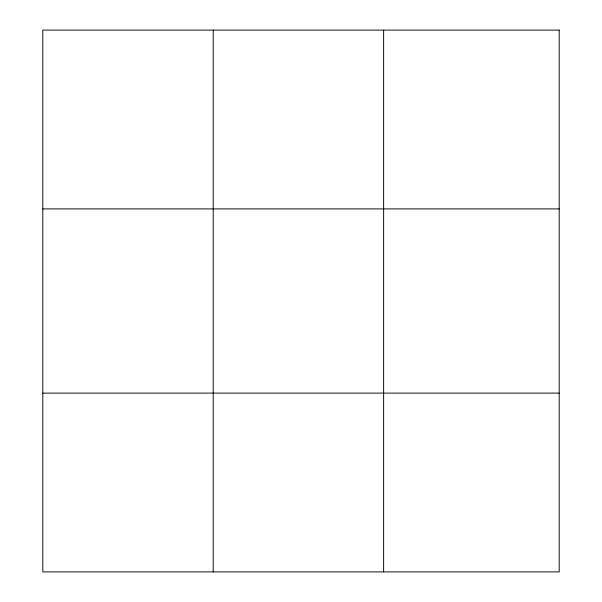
<?xml version="1.0" encoding="UTF-8"?>
<svg xmlns="http://www.w3.org/2000/svg" width="602" height="602" viewBox="0 0 602 602"><rect width="100%" height="100%" fill="white"/><g stroke="black" fill="none" stroke-linecap="round" stroke-linejoin="round"><path stroke-width="0.9" d="M213.213 571.9L213.213 30.1M383.624 571.9L383.624 30.1M42.802 208.894L559.198 208.894M42.802 393.106L559.198 393.106M559.198 30.1L559.198 571.9L42.802 571.9L42.802 30.1L559.198 30.1"/></g></svg>
